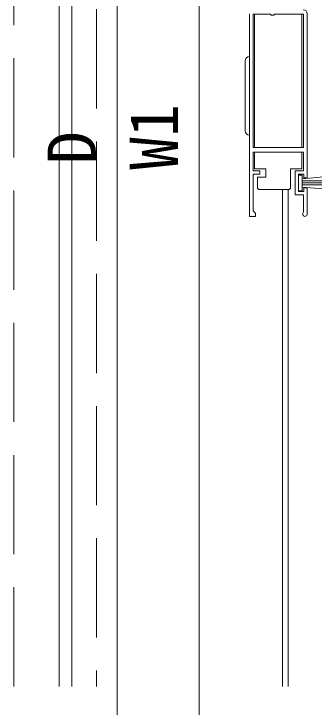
# Model space of a CAD drawing. Units: millimetres, scale not verified. Extents: x -2376 to -396, y -1680 to 1521.
# Drawn here: x -2101.3 to -2028.6, y -990.7 to -822.9 of the extents above; entities that cross this region are included whole.
import ezdxf
from ezdxf.enums import TextEntityAlignment as Align

# ---------------------------------------------------------------- set-up
doc = ezdxf.new("R2010")
doc.units = ezdxf.units.MM
doc.header["$LTSCALE"] = 8
doc.linetypes.add('DASHED3', pattern=[4, 3, -1])
for name, color, linetype, lineweight in [('0-3_YKK_11', 7, 'Continuous', 9), ('0-4_YKK_12', 2, 'Continuous', 9), ('0-5_YKK_13', 4, 'Continuous', 9), ('0-6_YKK_D', 6, 'Continuous', 9)]:
    doc.layers.add(name, color=color, linetype=linetype, lineweight=lineweight)
doc.styles.add('ＭＳ ゴシック', font='')
doc.styles.get('ＭＳ ゴシック').set_extended_font_data('MS Gothic')

msp = doc.modelspace()

# ---------------------------------------------------------------- linework, layer by layer
at = {"layer": '0-3_YKK_11'}
for p, q in [((-2044.265, -871.949), (-2044.265, -822.949)), ((-2044.265, -871.949), (-2044.265, -822.949)), ((-2043.365, -823.049), (-2043.365, -855.252)), ((-2039.165, -823.049), (-2043.365, -823.049)), ((-2038.965, -823.249), (-2039.165, -823.049)), ((-2038.365, -823.249), (-2038.965, -823.249)), ((-2038.165, -823.049), (-2038.365, -823.249)), ((-2031.165, -823.049), (-2038.165, -823.049)), ((-2031.165, -855.252), (-2031.165, -823.049)), ((-2030.265, -822.949), (-2030.265, -862.649)), ((-2043.365, -855.252), (-2031.165, -855.252)), ((-2043.365, -856.452), (-2043.365, -860.949)), ((-2031.165, -856.452), (-2043.365, -856.452)), ((-2031.165, -860.949), (-2031.165, -856.452)), ((-2043.365, -860.949), (-2041.765, -860.949)), ((-2043.365, -861.749), (-2043.365, -870.649)), ((-2041.765, -861.749), (-2043.365, -861.749)), ((-2041.765, -860.949), (-2041.765, -861.749)), ((-2033.165, -860.949), (-2031.165, -860.949)), ((-2033.165, -866.749), (-2033.165, -860.949)), ((-2032.365, -861.749), (-2032.365, -865.949)), ((-2031.065, -861.749), (-2032.365, -861.749)), ((-2031.065, -862.649), (-2031.065, -861.749)), ((-2030.265, -862.649), (-2031.065, -862.649)), ((-2031.065, -865.049), (-2030.265, -865.049)), ((-2031.065, -865.949), (-2031.065, -865.049)), ((-2030.265, -865.049), (-2030.265, -871.399)), ((-2031.165, -866.749), (-2033.165, -866.749)), ((-2032.365, -865.949), (-2031.065, -865.949)), ((-2031.165, -870.851), (-2031.165, -866.749)), ((-2042.765, -871.949), (-2044.265, -871.949)), ((-2043.365, -870.649), (-2043.065, -870.949)), ((-2043.065, -870.949), (-2042.765, -871.249)), ((-2042.765, -871.249), (-2042.765, -871.949)), ((-2031.236, -871.045), (-2031.165, -870.851))]:
    msp.add_line(p, q, dxfattribs=at)
for centre, radius, start, end in [((-2031.265, -822.949), 1, 0, 89.99998), ((-2030.815, -871.399), 0.55, 139.88057, 359.99995)]:
    msp.add_arc(centre, radius, start, end, dxfattribs=at)
at = {"layer": '0-4_YKK_12', "linetype": 'DASHED3'}
for p, q in [((-2101.266, -985.7), (-2101.266, -725.851)), ((-2081.266, -725.851), (-2081.266, -985.7))]:
    msp.add_line(p, q, dxfattribs=at)
at = {"layer": '0-4_YKK_12'}
for p, q in [((-2090.266, -725.851), (-2090.266, -985.7)), ((-2087.266, -725.851), (-2087.266, -985.7)), ((-2043.065, -855.254), (-2043.065, -823.051)), ((-2031.565, -855.254), (-2031.565, -823.051)), ((-2036.266, -985.7), (-2036.266, -865.452)), ((-2034.866, -985.7), (-2034.866, -865.452))]:
    msp.add_line(p, q, dxfattribs=at)
at = {"layer": '0-5_YKK_13'}
for p, q in [((-2044.265, -833.299), (-2044.265, -852.299)), ((-2045.265, -834.299), (-2045.265, -851.299)), ((-2043.015, -856.452), (-2031.615, -856.452)), ((-2043.015, -860.452), (-2043.015, -856.452)), ((-2031.615, -856.452), (-2031.615, -860.452)), ((-2040.315, -860.452), (-2043.015, -860.452)), ((-2040.315, -862.452), (-2040.315, -860.452)), ((-2034.315, -860.452), (-2034.315, -864.952)), ((-2031.615, -860.452), (-2034.315, -860.452)), ((-2032.365, -861.949), (-2032.365, -865.749)), ((-2031.515, -861.949), (-2032.365, -861.949)), ((-2031.515, -865.749), (-2031.515, -861.949)), ((-2042.315, -864.952), (-2042.315, -862.452)), ((-2042.315, -862.452), (-2040.315, -862.452)), ((-2025.389, -862.313), (-2031.515, -862.849)), ((-2031.515, -863.349), (-2025.365, -863.349)), ((-2031.515, -863.849), (-2025.365, -863.849)), ((-2041.315, -865.452), (-2041.815, -865.452)), ((-2035.315, -865.452), (-2041.315, -865.452)), ((-2034.815, -865.452), (-2035.315, -865.452)), ((-2031.515, -864.349), (-2025.365, -864.349)), ((-2025.389, -865.385), (-2031.515, -864.849)), ((-2032.365, -865.749), (-2031.515, -865.749))]:
    msp.add_line(p, q, dxfattribs=at)
for centre, radius, start, end in [((-2044.265, -834.299), 1, 90, 180), ((-2044.265, -851.299), 1, 180, 270), ((-2041.815, -864.952), 0.5, 180, 269.99998), ((-2034.815, -864.952), 0.5, 270.00003, 0)]:
    msp.add_arc(centre, radius, start, end, dxfattribs=at)
at = {"layer": '0-6_YKK_D'}
for p, q in [((-2076.266, -536.199), (-2076.266, -1177.699)), ((-2056.431, -1147.2), (-2056.431, -563.699))]:
    msp.add_line(p, q, dxfattribs=at)

# ---------------------------------------------------------------- texts
at = {"layer": '0-6_YKK_D', "color": 4, "style": 'ＭＳ ゴシック'}
for s, p in [('W1', (-2058.031, -860.729)), ('D', (-2077.866, -859.349))]:
    msp.add_text(s, height=11.73, rotation=90, dxfattribs=at).set_placement(p, align=Align.BOTTOM_LEFT)

doc.saveas('drawing.dxf')
